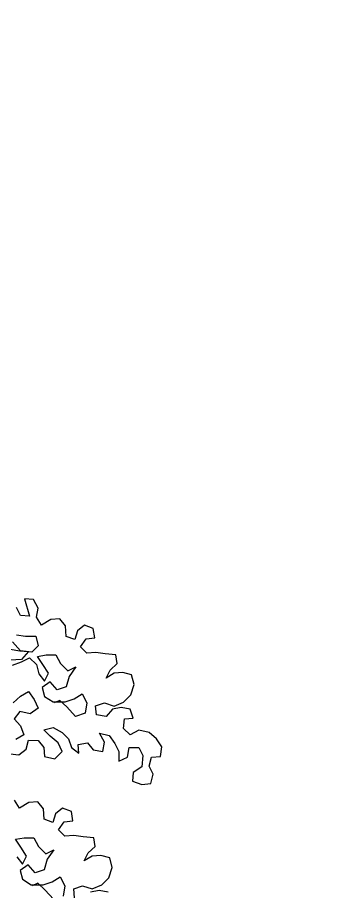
# Model space of a CAD drawing. Header units: inches. Extents: x 350994 to 353538, y 1581369 to 1583842.
# Drawn here: x 351574.182 to 351574.844, y 1583549.416 to 1583551.195 of the extents above; entities that cross this region are included whole.
import ezdxf

# ---------------------------------------------------------------- set-up
doc = ezdxf.new("R2010")
doc.units = ezdxf.units.IN
doc.header["$MEASUREMENT"] = 0
doc.linetypes.add('1', pattern=[0])
doc.layers.add('FOREST', color=96, linetype='Continuous')
doc.layers.add('TREE', color=81, linetype='1')

# ---------------------------------------------------------------- blocks, each defined once
blk = doc.blocks.new('TREE_4')
at = {"color": 94}
for points in [[(2020, 6666.4), (2046.1, 6689.5), (2075, 6706.8), (2095.2, 6677.9), (2109.7, 6646.1), (2080.7, 6625.9), (2043.1, 6634.6), (2022.9, 6608.6), (2046, 6582.5), (2057.5, 6550.7), (2028.6, 6533.4)], [(2008.3, 6481.4), (2040.1, 6478.5), (2066.1, 6498.7), (2074.8, 6530.5), (2109.5, 6530.4), (2129.8, 6504.4), (2132.6, 6472.6), (2170.2, 6463.9), (2196.2, 6489.9), (2181.8, 6521.7), (2152.9, 6544.9), (2129.8, 6568), (2164.5, 6576.6), (2196.3, 6559.3), (2219.4, 6536.1), (2231, 6504.3), (2257, 6484), (2254.1, 6515.8), (2288.8, 6521.6), (2309, 6495.6), (2343.7, 6489.7), (2349.5, 6524.4), (2332.2, 6556.3), (2366.9, 6547.5), (2387.1, 6518.6), (2401.5, 6489.7), (2401.5, 6455), (2433.3, 6469.4), (2439.1, 6504.1), (2473.8, 6504.1), (2488.3, 6475.2), (2485.3, 6434.7), (2453.5, 6414.5), (2450.6, 6382.7), (2485.3, 6371.1), (2517.1, 6373.9), (2525.8, 6408.6), (2511.4, 6437.5), (2520.1, 6469.3), (2551.9, 6472.2), (2557.7, 6506.9), (2537.5, 6535.8), (2511.5, 6559), (2473.9, 6567.7), (2442.1, 6550.4), (2419, 6573.5), (2421.9, 6608.2), (2453.7, 6611.1), (2442.1, 6642.9), (2410.3, 6648.7), (2378.5, 6643), (2355.4, 6617), (2320.7, 6622.8), (2317.8, 6654.6), (2349.6, 6666.1), (2384.3, 6654.5), (2419, 6668.9), (2445.1, 6694.9), (2456.7, 6732.5), (2448, 6767.2), (2416.2, 6775.9), (2384.4, 6773.1), (2355.5, 6755.7), (2370, 6784.6), (2396, 6807.7), (2390.3, 6839.5), (2352.7, 6842.5), (2318, 6848.3), (2286.2, 6845.4), (2263.1, 6868.6), (2283.4, 6897.5), (2315.2, 6900.3), (2309.4, 6935), (2277.6, 6946.6), (2251.6, 6926.4), (2242.9, 6894.6), (2211.1, 6906.2), (2208.2, 6943.8), (2188, 6969.8), (2156.2, 6967), (2121.5, 6946.8), (2104.2, 6975.7), (2110, 7007.5), (2092.7, 7039.3), (2060.9, 7042.2), (2078.2, 6978.6), (2046.3, 6981.5), (2031.9, 7010.5)], [(2031.8, 6912.2), (2063.6, 6906.3), (2101.2, 6906.3), (2109.9, 6871.6), (2086.7, 6848.5), (2046.2, 6854.3), (2017.3, 6886.2)], [(2008.7, 6860.1), (2043.3, 6854.3), (2075.1, 6851.4), (2049.1, 6822.5), (2008.6, 6819.7)], [(2017.3, 6802.3), (2049.1, 6813.8), (2078, 6828.3), (2104, 6805.1), (2112.7, 6770.4), (2132.9, 6744.4), (2147.4, 6773.3), (2127.1, 6805.1), (2106.9, 6834), (2138.7, 6839.8), (2173.4, 6839.7), (2190.8, 6807.9), (2216.8, 6781.9), (2245.7, 6796.3), (2222.5, 6761.6), (2210.9, 6724.1), (2179.1, 6712.5), (2153.1, 6741.5), (2124.2, 6721.2), (2132.8, 6689.4), (2164.6, 6669.2), (2208, 6669.1), (2239.8, 6680.7), (2268.7, 6698), (2286, 6666.2), (2280.2, 6628.6), (2245.5, 6617.1), (2213.7, 6651.8), (2187.7, 6674.9), (2167.5, 6666.3)], [(2362.7, 5981.7), (2330.9, 5987.5), (2299.1, 5981.7)], [(2241.2, 5961.5), (2238.4, 5993.3), (2270.2, 6004.9), (2304.9, 5993.3), (2339.6, 6007.7), (2365.6, 6033.7), (2377.2, 6071.3), (2368.6, 6106), (2336.8, 6114.7), (2305, 6111.8), (2276, 6094.5), (2290.5, 6123.4), (2316.6, 6146.5), (2310.8, 6178.3), (2273.2, 6181.2), (2238.5, 6187.1), (2206.7, 6184.2), (2183.6, 6207.3), (2203.9, 6236.2), (2235.7, 6239.1), (2229.9, 6273.8), (2198.1, 6285.4), (2172.1, 6265.2), (2163.4, 6233.4), (2131.6, 6245), (2128.7, 6282.6), (2108.5, 6308.6), (2076.7, 6305.7), (2042, 6285.5), (2024.7, 6314.5)], [(2033.2, 6109.2), (2053.4, 6083.1), (2067.9, 6112), (2047.7, 6143.9), (2027.5, 6172.8), (2059.3, 6178.5), (2094, 6178.5), (2111.3, 6146.7), (2137.3, 6120.6), (2166.2, 6135.1), (2143, 6100.4), (2131.4, 6062.8), (2099.6, 6051.3), (2073.6, 6080.2), (2044.7, 6060), (2053.3, 6028.2), (2085.1, 6007.9), (2128.5, 6007.9), (2160.3, 6019.4), (2189.2, 6036.7), (2206.6, 6004.9), (2200.7, 5967.3)], [(2166, 5955.8), (2134.3, 5990.5), (2108.3, 6013.7), (2088, 6005)]]:
    blk.add_lwpolyline(points, dxfattribs=at)

msp = doc.modelspace()

# ---------------------------------------------------------------- hatches: boundary and pattern name
at = {"layer": 'FOREST', "lineweight": 5}
h = msp.add_hatch(dxfattribs=at)
h.set_pattern_fill('ANSI31', color=96, scale=50, style=0)
h.paths.add_polyline_path([(351604.9274, 1583347.98), (351663.0036, 1583522.9504), (351611.8779, 1583545.3594), (351490.2916, 1583598.0852), (351436.5696, 1583404.4646), (351529.745, 1583373.1705)])
h.paths.add_polyline_path([(351517.5086, 1583480.1397), (351575.3657, 1583480.1397), (351575.3657, 1583465.1397), (351517.5086, 1583465.1397)], flags=24)

# ---------------------------------------------------------------- block references
at = {"layer": 'TREE', "lineweight": 5, "xscale": 0.0005632341344607994, "yscale": 0.0005632341490127146, "zscale": 0.0005632341444477617}
msp.add_blockref('TREE_4', (351573.036, 1583546.0453), dxfattribs=at)

doc.saveas('drawing.dxf')
